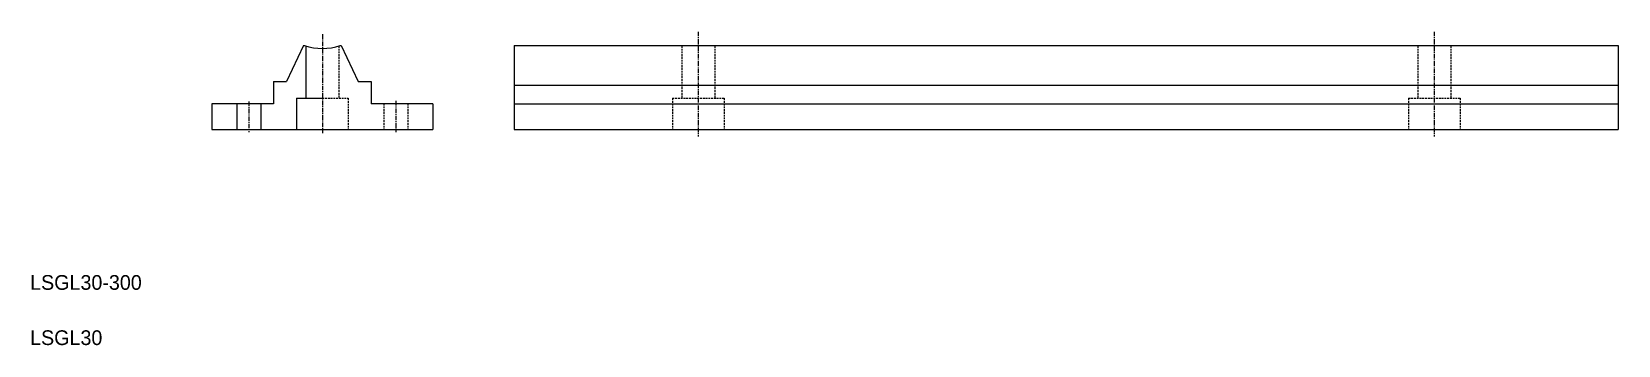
# Model space of a CAD drawing. Extents: x 10 to 442, y 10 to 95.
import ezdxf

# ---------------------------------------------------------------- set-up
doc = ezdxf.new("R2010")
doc.units = 0
doc.linetypes.add('CENTER', pattern=[2, 1.25, -0.25, 0.25, -0.25])
doc.linetypes.add('DASHED', pattern=[0.75, 0.5, -0.25])
doc.layers.get('0').update_dxf_attribs({"linetype": 'CONTINUOUS'})
doc.layers.add('CENTER', color=1, linetype='CENTER')

msp = doc.modelspace()

# ---------------------------------------------------------------- linework, layer by layer
at = {"color": 7, "linetype": 'CONTINUOUS'}
for p, q in [((84.26, 91.35), (79.69, 81.55)), ((84.26, 91.35), (84.58, 91.35)), ((84.91, 91.24), (84.91, 77.05)), ((94.25, 91.35), (94.56, 91.35)), ((94.56, 91.35), (99.13, 81.55)), ((141.55, 91.35), (441.55, 91.35)), ((141.55, 91.35), (141.55, 68.55)), ((441.55, 91.35), (441.55, 68.55)), ((76.16, 81.55), (76.16, 75.55)), ((76.16, 81.55), (79.69, 81.55)), ((99.13, 81.55), (102.66, 81.55)), ((102.66, 81.55), (102.66, 75.55)), ((141.55, 80.55), (441.55, 80.55)), ((76.16, 75.55), (59.41, 75.55)), ((59.41, 75.55), (59.41, 68.55)), ((66.16, 75.55), (66.16, 68.55)), ((72.66, 75.55), (72.66, 68.55)), ((82.41, 77.05), (89.41, 77.05)), ((82.41, 77.05), (82.41, 68.55)), ((119.41, 75.55), (102.66, 75.55)), ((119.41, 75.55), (119.41, 68.55)), ((141.55, 75.55), (441.55, 75.55)), ((59.41, 68.55), (119.41, 68.55)), ((141.55, 68.55), (441.55, 68.55))]:
    msp.add_line(p, q, dxfattribs=at)
at = {"color": 3, "linetype": 'DASHED'}
for p, q in [((93.91, 91.24), (93.91, 77.05)), ((187.05, 91.24), (187.05, 77.05)), ((196.05, 91.24), (196.05, 77.05)), ((387.05, 91.24), (387.05, 77.05)), ((396.05, 91.24), (396.05, 77.05)), ((89.41, 77.05), (96.41, 77.05)), ((96.41, 77.05), (96.41, 68.55)), ((106.16, 75.55), (106.16, 68.55)), ((112.66, 75.55), (112.66, 68.55)), ((184.55, 77.05), (198.55, 77.05)), ((184.55, 77.05), (184.55, 68.55)), ((198.55, 77.05), (198.55, 68.55)), ((384.55, 77.05), (398.55, 77.05)), ((384.55, 77.05), (384.55, 68.55)), ((398.55, 77.05), (398.55, 68.55))]:
    msp.add_line(p, q, dxfattribs=at)
at = {"color": 7, "linetype": 'CONTINUOUS'}
msp.add_arc((89.41, 105.55), 15, 251.2031, 288.7969, dxfattribs=at)
at = {"layer": 'CENTER', "color": 1, "linetype": 'CENTER'}
for p, q in [((191.55, 95.09), (191.55, 66.67)), ((391.55, 95.09), (391.55, 66.67)), ((89.41, 94.44), (89.41, 67.56)), ((69.41, 76.11), (69.41, 67.79)), ((109.41, 76.28), (109.41, 67.79))]:
    msp.add_line(p, q, dxfattribs=at)

# ---------------------------------------------------------------- texts
at = {"color": 7, "linetype": 'CONTINUOUS'}
for s, p in [('LSGL30-300', (10, 25)), ('LSGL30', (10, 10))]:
    msp.add_text(s, height=4, dxfattribs=at).set_placement(p)

doc.saveas('drawing.dxf')
